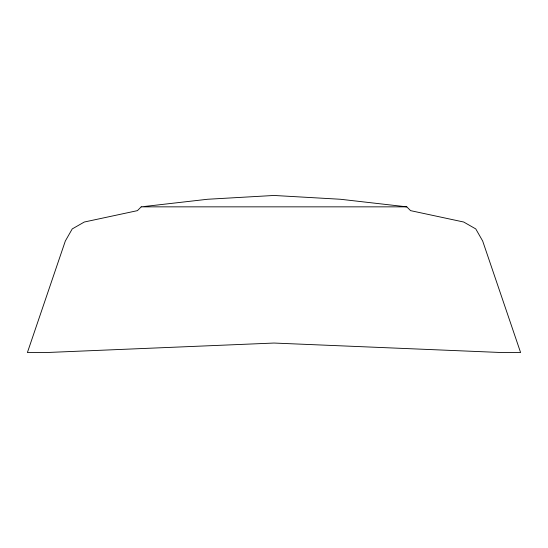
<?xml version="1.0" encoding="UTF-8"?>
<svg xmlns="http://www.w3.org/2000/svg" width="548" height="548" viewBox="0 0 548 548"><rect width="100%" height="100%" fill="white"/><g stroke="black" fill="none" stroke-linecap="round" stroke-linejoin="round"><path stroke-width="0.82" d="M141.213 206.849L137.425 210.644L84.31 222.022L72.233 228.92L65.335 240.997L27.4 352.535L46.368 352.535L274 343.048L501.632 352.535L520.6 352.535L482.665 240.997L475.767 228.92L463.69 222.022L410.575 210.644L406.787 206.849L340.39 199.26L274 195.465L207.61 199.26L141.213 206.849L406.787 206.849"/></g></svg>
